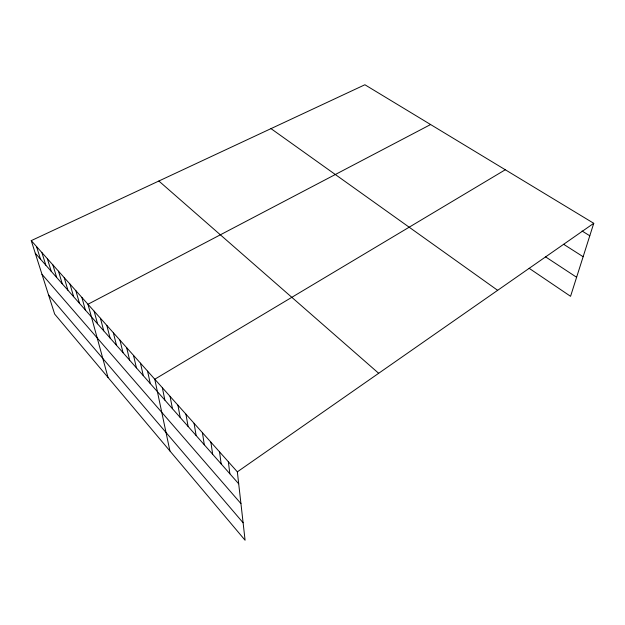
<?xml version="1.0" encoding="UTF-8"?>
<svg xmlns="http://www.w3.org/2000/svg" width="625" height="625" viewBox="0 0 625 625"><rect width="100%" height="100%" fill="white"/><g stroke="black" fill="none" stroke-linecap="round" stroke-linejoin="round"><path stroke-width="0.94" d="M31.25 240.633L237.344 471.844L245.086 540.242L54.656 314.07L31.25 240.633L364.891 84.758L593.75 223.305L570.562 296.305L529.125 268.289M237.344 471.844L593.75 223.305M505.297 169.758L154.781 379.219L169.922 450.969M430.602 124.539L87.961 304.258L108 377.422M582.055 231.008L589.789 235.781M563.641 244.297L583.141 256.719M545.367 256.734L576.609 277.273M270.992 128.625L497.648 290.32M158.859 181.016L378.672 373.289M35.258 253.211L238.703 483.797M41.977 274.289L240.945 503.609M48.562 294.953L243.109 522.766M36.531 246.563L40.492 259.141M41.898 252.578L45.812 265.164M47.344 258.688L51.203 271.281M52.875 264.891L56.688 277.492M58.492 271.195L62.25 283.797M64.195 277.594L67.898 290.203M70 284.102L73.641 296.711M75.891 290.711L79.469 303.32M81.875 297.43L85.391 310.031M94.148 311.195L97.531 323.789M100.438 318.25L103.75 330.836M106.828 325.422L110.062 338M113.336 332.719L116.492 345.281M119.945 340.141L123.023 352.688M126.672 347.688L129.664 360.219M133.516 355.359L136.422 367.875M140.484 363.172L143.297 375.664M147.57 371.125L150.289 383.594M162.352 387.711L164.867 400.117M170.062 396.359L172.469 408.727M177.914 405.172L180.211 417.5M185.922 414.148L188.094 426.445M194.078 423.305L196.133 435.547M202.398 432.633L204.32 444.828M210.875 442.148L212.664 454.289M219.523 451.852L221.18 463.938M228.344 461.75L229.852 473.766"/></g></svg>
